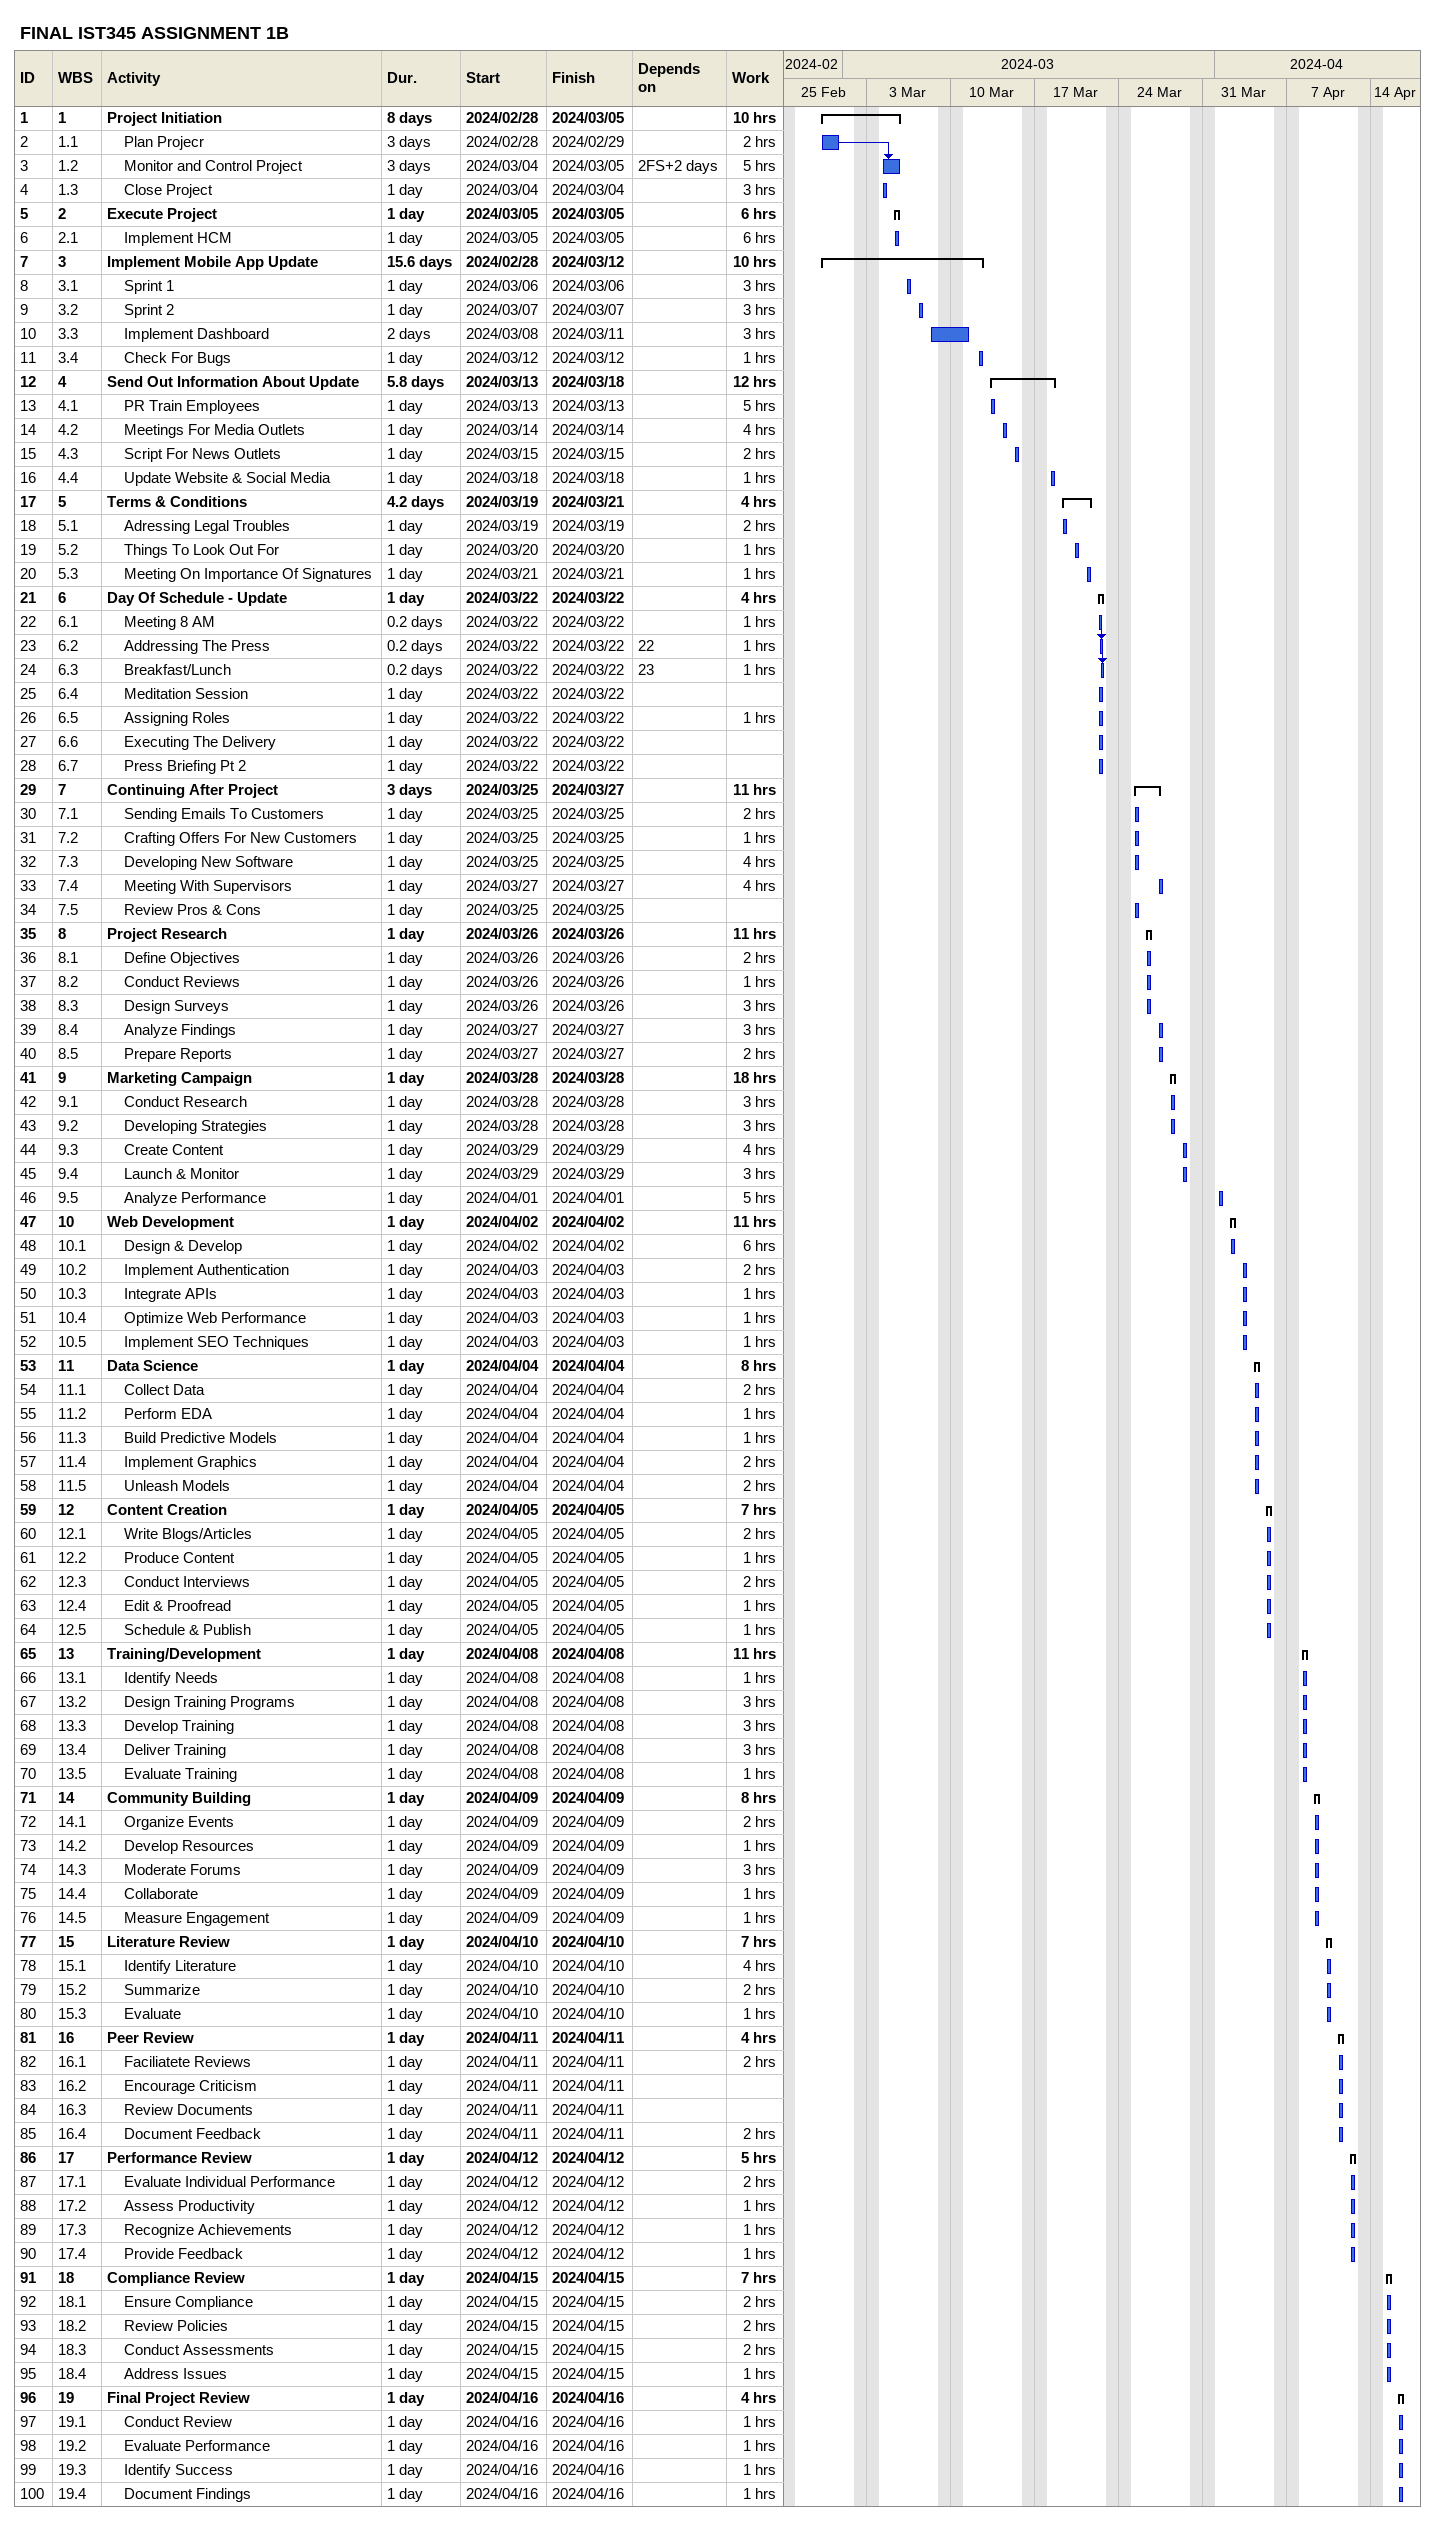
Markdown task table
FINAL IST345 ASSIGNMENT 1B

| ID | WBS | Task | Duration | Start | Finish | Predecessors | Work (h) |
|---|---|---|---|---|---|---|---|
| 1 | 1 | **Project Initiation** | 8d | 2024-02-28 | 2024-03-05 |  | 10 |
| 2 | 1.1 | Plan Projecr | 3d | 2024-02-28 | 2024-02-29 |  | 2 |
| 3 | 1.2 | Monitor and Control Project | 3d | 2024-03-04 | 2024-03-05 | 2FS+2d | 5 |
| 4 | 1.3 | Close Project | 1d | 2024-03-04 | 2024-03-04 |  | 3 |
| 5 | 2 | **Execute Project** | 1d | 2024-03-05 | 2024-03-05 |  | 6 |
| 6 | 2.1 | Implement HCM | 1d | 2024-03-05 | 2024-03-05 |  | 6 |
| 7 | 3 | **Implement Mobile App Update** | 15.6d | 2024-02-28 | 2024-03-12 |  | 10 |
| 8 | 3.1 | Sprint 1 | 1d | 2024-03-06 | 2024-03-06 |  | 3 |
| 9 | 3.2 | Sprint 2 | 1d | 2024-03-07 | 2024-03-07 |  | 3 |
| 10 | 3.3 | Implement Dashboard | 2d | 2024-03-08 | 2024-03-11 |  | 3 |
| 11 | 3.4 | Check For Bugs | 1d | 2024-03-12 | 2024-03-12 |  | 1 |
| 12 | 4 | **Send Out Information About Update** | 5.8d | 2024-03-13 | 2024-03-18 |  | 12 |
| 13 | 4.1 | PR Train Employees | 1d | 2024-03-13 | 2024-03-13 |  | 5 |
| 14 | 4.2 | Meetings For Media Outlets | 1d | 2024-03-14 | 2024-03-14 |  | 4 |
| 15 | 4.3 | Script For News Outlets | 1d | 2024-03-15 | 2024-03-15 |  | 2 |
| 16 | 4.4 | Update Website & Social Media | 1d | 2024-03-18 | 2024-03-18 |  | 1 |
| 17 | 5 | **Terms & Conditions** | 4.2d | 2024-03-19 | 2024-03-21 |  | 4 |
| 18 | 5.1 | Adressing Legal Troubles | 1d | 2024-03-19 | 2024-03-19 |  | 2 |
| 19 | 5.2 | Things To Look Out For | 1d | 2024-03-20 | 2024-03-20 |  | 1 |
| 20 | 5.3 | Meeting On Importance Of Signatures | 1d | 2024-03-21 | 2024-03-21 |  | 1 |
| 21 | 6 | **Day Of Schedule - Update** | 1d | 2024-03-22 | 2024-03-22 |  | 4 |
| 22 | 6.1 | Meeting 8 AM | 0.2d | 2024-03-22 | 2024-03-22 |  | 1 |
| 23 | 6.2 | Addressing The Press | 0.2d | 2024-03-22 | 2024-03-22 | 22 | 1 |
| 24 | 6.3 | Breakfast/Lunch | 0.2d | 2024-03-22 | 2024-03-22 | 23 | 1 |
| 25 | 6.4 | Meditation Session | 1d | 2024-03-22 | 2024-03-22 |  |  |
| 26 | 6.5 | Assigning Roles | 1d | 2024-03-22 | 2024-03-22 |  | 1 |
| 27 | 6.6 | Executing The Delivery | 1d | 2024-03-22 | 2024-03-22 |  |  |
| 28 | 6.7 | Press Briefing Pt 2 | 1d | 2024-03-22 | 2024-03-22 |  |  |
| 29 | 7 | **Continuing After Project** | 3d | 2024-03-25 | 2024-03-27 |  | 11 |
| 30 | 7.1 | Sending Emails To Customers | 1d | 2024-03-25 | 2024-03-25 |  | 2 |
| 31 | 7.2 | Crafting Offers For New Customers | 1d | 2024-03-25 | 2024-03-25 |  | 1 |
| 32 | 7.3 | Developing New Software | 1d | 2024-03-25 | 2024-03-25 |  | 4 |
| 33 | 7.4 | Meeting With Supervisors | 1d | 2024-03-27 | 2024-03-27 |  | 4 |
| 34 | 7.5 | Review Pros & Cons | 1d | 2024-03-25 | 2024-03-25 |  |  |
| 35 | 8 | **Project Research** | 1d | 2024-03-26 | 2024-03-26 |  | 11 |
| 36 | 8.1 | Define Objectives | 1d | 2024-03-26 | 2024-03-26 |  | 2 |
| 37 | 8.2 | Conduct Reviews | 1d | 2024-03-26 | 2024-03-26 |  | 1 |
| 38 | 8.3 | Design Surveys | 1d | 2024-03-26 | 2024-03-26 |  | 3 |
| 39 | 8.4 | Analyze Findings | 1d | 2024-03-27 | 2024-03-27 |  | 3 |
| 40 | 8.5 | Prepare Reports | 1d | 2024-03-27 | 2024-03-27 |  | 2 |
| 41 | 9 | **Marketing Campaign** | 1d | 2024-03-28 | 2024-03-28 |  | 18 |
| 42 | 9.1 | Conduct Research | 1d | 2024-03-28 | 2024-03-28 |  | 3 |
| 43 | 9.2 | Developing Strategies | 1d | 2024-03-28 | 2024-03-28 |  | 3 |
| 44 | 9.3 | Create Content | 1d | 2024-03-29 | 2024-03-29 |  | 4 |
| 45 | 9.4 | Launch & Monitor | 1d | 2024-03-29 | 2024-03-29 |  | 3 |
| 46 | 9.5 | Analyze Performance | 1d | 2024-04-01 | 2024-04-01 |  | 5 |
| 47 | 10 | **Web Development** | 1d | 2024-04-02 | 2024-04-02 |  | 11 |
| 48 | 10.1 | Design & Develop | 1d | 2024-04-02 | 2024-04-02 |  | 6 |
| 49 | 10.2 | Implement Authentication | 1d | 2024-04-03 | 2024-04-03 |  | 2 |
| 50 | 10.3 | Integrate APIs | 1d | 2024-04-03 | 2024-04-03 |  | 1 |
| 51 | 10.4 | Optimize Web Performance | 1d | 2024-04-03 | 2024-04-03 |  | 1 |
| 52 | 10.5 | Implement SEO Techniques | 1d | 2024-04-03 | 2024-04-03 |  | 1 |
| 53 | 11 | **Data Science** | 1d | 2024-04-04 | 2024-04-04 |  | 8 |
| 54 | 11.1 | Collect Data | 1d | 2024-04-04 | 2024-04-04 |  | 2 |
| 55 | 11.2 | Perform EDA | 1d | 2024-04-04 | 2024-04-04 |  | 1 |
| 56 | 11.3 | Build Predictive Models | 1d | 2024-04-04 | 2024-04-04 |  | 1 |
| 57 | 11.4 | Implement Graphics | 1d | 2024-04-04 | 2024-04-04 |  | 2 |
| 58 | 11.5 | Unleash Models | 1d | 2024-04-04 | 2024-04-04 |  | 2 |
| 59 | 12 | **Content Creation** | 1d | 2024-04-05 | 2024-04-05 |  | 7 |
| 60 | 12.1 | Write Blogs/Articles | 1d | 2024-04-05 | 2024-04-05 |  | 2 |
| 61 | 12.2 | Produce Content | 1d | 2024-04-05 | 2024-04-05 |  | 1 |
| 62 | 12.3 | Conduct Interviews | 1d | 2024-04-05 | 2024-04-05 |  | 2 |
| 63 | 12.4 | Edit & Proofread | 1d | 2024-04-05 | 2024-04-05 |  | 1 |
| 64 | 12.5 | Schedule & Publish | 1d | 2024-04-05 | 2024-04-05 |  | 1 |
| 65 | 13 | **Training/Development** | 1d | 2024-04-08 | 2024-04-08 |  | 11 |
| 66 | 13.1 | Identify Needs | 1d | 2024-04-08 | 2024-04-08 |  | 1 |
| 67 | 13.2 | Design Training Programs | 1d | 2024-04-08 | 2024-04-08 |  | 3 |
| 68 | 13.3 | Develop Training | 1d | 2024-04-08 | 2024-04-08 |  | 3 |
| 69 | 13.4 | Deliver Training | 1d | 2024-04-08 | 2024-04-08 |  | 3 |
| 70 | 13.5 | Evaluate Training | 1d | 2024-04-08 | 2024-04-08 |  | 1 |
| 71 | 14 | **Community Building** | 1d | 2024-04-09 | 2024-04-09 |  | 8 |
| 72 | 14.1 | Organize Events | 1d | 2024-04-09 | 2024-04-09 |  | 2 |
| 73 | 14.2 | Develop Resources | 1d | 2024-04-09 | 2024-04-09 |  | 1 |
| 74 | 14.3 | Moderate Forums | 1d | 2024-04-09 | 2024-04-09 |  | 3 |
| 75 | 14.4 | Collaborate | 1d | 2024-04-09 | 2024-04-09 |  | 1 |
| 76 | 14.5 | Measure Engagement | 1d | 2024-04-09 | 2024-04-09 |  | 1 |
| 77 | 15 | **Literature Review** | 1d | 2024-04-10 | 2024-04-10 |  | 7 |
| 78 | 15.1 | Identify Literature | 1d | 2024-04-10 | 2024-04-10 |  | 4 |
| 79 | 15.2 | Summarize | 1d | 2024-04-10 | 2024-04-10 |  | 2 |
| 80 | 15.3 | Evaluate | 1d | 2024-04-10 | 2024-04-10 |  | 1 |
| 81 | 16 | **Peer Review** | 1d | 2024-04-11 | 2024-04-11 |  | 4 |
| 82 | 16.1 | Faciliatete Reviews | 1d | 2024-04-11 | 2024-04-11 |  | 2 |
| 83 | 16.2 | Encourage Criticism | 1d | 2024-04-11 | 2024-04-11 |  |  |
| 84 | 16.3 | Review Documents | 1d | 2024-04-11 | 2024-04-11 |  |  |
| 85 | 16.4 | Document Feedback | 1d | 2024-04-11 | 2024-04-11 |  | 2 |
| 86 | 17 | **Performance Review** | 1d | 2024-04-12 | 2024-04-12 |  | 5 |
| 87 | 17.1 | Evaluate Individual Performance | 1d | 2024-04-12 | 2024-04-12 |  | 2 |
| 88 | 17.2 | Assess Productivity | 1d | 2024-04-12 | 2024-04-12 |  | 1 |
| 89 | 17.3 | Recognize Achievements | 1d | 2024-04-12 | 2024-04-12 |  | 1 |
| 90 | 17.4 | Provide Feedback | 1d | 2024-04-12 | 2024-04-12 |  | 1 |
| 91 | 18 | **Compliance Review** | 1d | 2024-04-15 | 2024-04-15 |  | 7 |
| 92 | 18.1 | Ensure Compliance | 1d | 2024-04-15 | 2024-04-15 |  | 2 |
| 93 | 18.2 | Review Policies | 1d | 2024-04-15 | 2024-04-15 |  | 2 |
| 94 | 18.3 | Conduct Assessments | 1d | 2024-04-15 | 2024-04-15 |  | 2 |
| 95 | 18.4 | Address Issues | 1d | 2024-04-15 | 2024-04-15 |  | 1 |
| 96 | 19 | **Final Project Review** | 1d | 2024-04-16 | 2024-04-16 |  | 4 |
| 97 | 19.1 | Conduct Review | 1d | 2024-04-16 | 2024-04-16 |  | 1 |
| 98 | 19.2 | Evaluate Performance | 1d | 2024-04-16 | 2024-04-16 |  | 1 |
| 99 | 19.3 | Identify Success | 1d | 2024-04-16 | 2024-04-16 |  | 1 |
| 100 | 19.4 | Document Findings | 1d | 2024-04-16 | 2024-04-16 |  | 1 |
